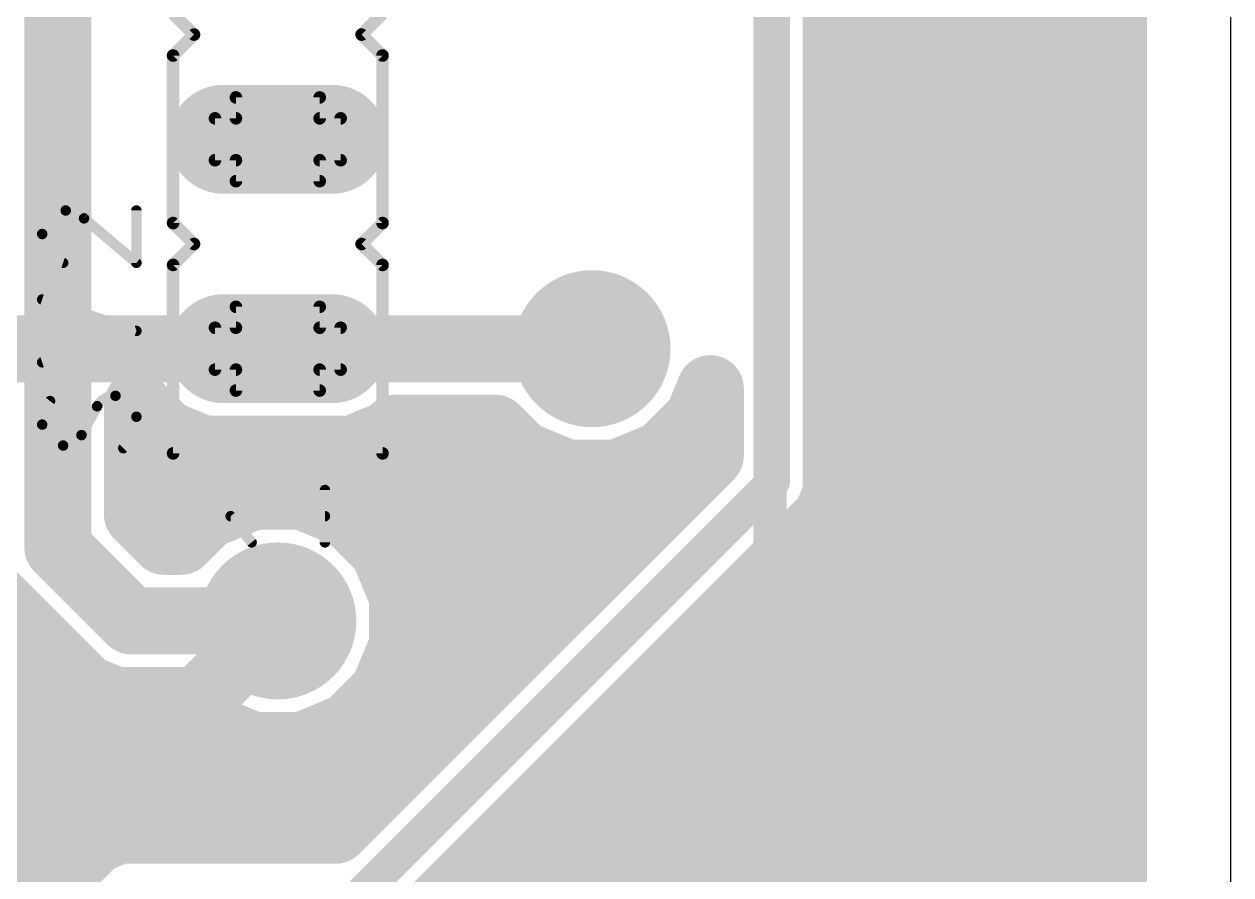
# Model space of a CAD drawing. Extents: x -0.1 to 1.18, y 0 to 3.76.
# Drawn here: x 0.574 to 1.15, y 2.134 to 2.54 of the extents above; entities that cross this region are included whole.
import ezdxf

# ---------------------------------------------------------------- set-up
doc = ezdxf.new("R2010")
doc.units = 0
for name, color, linetype in [('1', 12, 'CONTINUOUS'), ('16', 132, 'CONTINUOUS'), ('17', 110, 'CONTINUOUS'), ('18', 110, 'CONTINUOUS'), ('20', 31, 'CONTINUOUS'), ('21', 253, 'CONTINUOUS'), ('25', 253, 'CONTINUOUS'), ('51', 253, 'CONTINUOUS')]:
    doc.layers.add(name, color=color, linetype=linetype)

# ---------------------------------------------------------------- blocks, each defined once
blk = doc.blocks.new('RECT')
blk.add_solid([(-0.5, -0.5), (0.5, -0.5), (-0.5, 0.5), (0.5, 0.5)])
blk = doc.blocks.new('LONGP100')
at = {"const_width": 1}
blk.add_lwpolyline([(-0.5, 0), (0.5, 0)], dxfattribs=at)
at = {"const_width": 0.5}
for points in [[(-0.5, 0.25, 1), (-0.5, -0.25)], [(0.5, -0.25, 1), (0.5, 0.25)]]:
    blk.add_lwpolyline(points, format="xyb", dxfattribs=at)
blk = doc.blocks.new('ROUNDV')
at = {"const_width": 0.5}
blk.add_lwpolyline([(0, -0.25, 1), (0, 0.25, 1), (0, -0.25)], format="xyb", dxfattribs=at)

msp = doc.modelspace()

# ---------------------------------------------------------------- linework, layer by layer
at = {"layer": '1'}
for points, const_width in [([(1.06, 3.3925), (1.06, 1.8)], 0.016), ([(0.995, 1.84), (0.995, 3.31)], 0.016), ([(0.93, 3.235), (0.93, 1.885)], 0.016), ([(0.695, 2.385), (0.515, 2.385)], 0.032), ([(0.845, 2.385), (0.695, 2.385)], 0.032), ([(0.598465, 2.158465), (0.695, 2.255)], 0.032), ([(0.496378, 2.158465), (0.598465, 2.158465)], 0.032)]:
    msp.add_lwpolyline(points, dxfattribs=dict(at, const_width=const_width))
at = {"layer": '1', "const_width": 0.016}
for points in [[(0.695, 2.393, 1), (0.695, 2.377)], [(0.695, 2.377, 1), (0.695, 2.393)], [(0.845, 2.377, 1), (0.845, 2.393)], [(0.700657, 2.249343, 1), (0.689343, 2.260657)], [(0.592808, 2.164121, 1), (0.604121, 2.152808)], [(0.598465, 2.150465, 1), (0.598465, 2.166465)]]:
    msp.add_lwpolyline(points, format="xyb", dxfattribs=at)
at = {"layer": '16'}
for points, const_width in [([(1.094, 3.444), (1.094, 0.227064)], 0.032), ([(0.59, 2.925), (0.59, 2.29)], 0.032), ([(0.9615, 2.315532), (0.9615, 2.899467)], 0.032), ([(0.9315, 2.8935), (0.9315, 2.3215)], 0.016), ([(0.9615, 2.528), (1.094, 2.528)], 0.032), ([(0.9615, 2.496), (1.094, 2.496)], 0.032), ([(0.9615, 2.464), (1.094, 2.464)], 0.032), ([(0.9615, 2.432), (1.094, 2.432)], 0.032), ([(0.9615, 2.4), (1.094, 2.4)], 0.032), ([(0.695, 2.385), (0.845, 2.385)], 0.032), ([(0.895442, 2.351296), (0.9015, 2.365922)], 0.032), ([(0.9015, 2.365922), (0.9015, 2.333926)], 0.032), ([(0.9615, 2.368), (1.094, 2.368)], 0.032), ([(0.628, 2.30574), (0.628, 2.358553)], 0.032), ([(0.628, 2.358553), (0.628308, 2.35781)], 0.032), ([(0.628308, 2.35781), (0.64181, 2.344308)], 0.032), ([(0.74819, 2.344308), (0.750882, 2.347)], 0.032), ([(0.750882, 2.347), (0.798854, 2.347)], 0.032), ([(0.798854, 2.347), (0.811296, 2.334558)], 0.032), ([(0.878704, 2.334558), (0.895442, 2.351296)], 0.032), ([(0.64181, 2.344308), (0.659452, 2.337)], 0.032), ([(0.730548, 2.337), (0.74819, 2.344308)], 0.032), ([(0.628, 2.336), (0.809854, 2.336)], 0.032), ([(0.659452, 2.337), (0.730548, 2.337)], 0.032), ([(0.811296, 2.334558), (0.833165, 2.3255)], 0.032), ([(0.856835, 2.3255), (0.878704, 2.334558)], 0.032), ([(0.880146, 2.336), (0.9015, 2.336)], 0.032), ([(0.9615, 2.336), (1.094, 2.336)], 0.032), ([(0.9015, 2.333926), (0.722573, 2.155)], 0.032), ([(0.833165, 2.3255), (0.856835, 2.3255)], 0.032), ([(0.683165, 2.3145), (0.661296, 2.305442)], 0.032), ([(0.706835, 2.3145), (0.683165, 2.3145)], 0.032), ([(0.728704, 2.305442), (0.706835, 2.3145)], 0.032), ([(0.9315, 2.3215), (0.735, 2.125)], 0.016), ([(0.956933, 2.304506), (0.9615, 2.315532)], 0.032), ([(0.64074, 2.293), (0.628, 2.30574)], 0.032), ([(0.62974, 2.304), (0.659854, 2.304)], 0.032), ([(0.661296, 2.305442), (0.648854, 2.293)], 0.032), ([(0.745442, 2.288704), (0.728704, 2.305442)], 0.032), ([(0.730146, 2.304), (0.871574, 2.304)], 0.032), ([(0.760433, 2.108006), (0.956933, 2.304506)], 0.032), ([(0.956426, 2.304), (1.094, 2.304)], 0.032), ([(0.59, 2.29), (0.625, 2.255)], 0.032), ([(0.648854, 2.293), (0.64074, 2.293)], 0.032), ([(0.7545, 2.266835), (0.745442, 2.288704)], 0.032), ([(0.752361, 2.272), (0.839574, 2.272)], 0.032), ([(0.924426, 2.272), (1.094, 2.272)], 0.032), ([(0.557785, 2.268475), (0.592785, 2.233475)], 0.032), ([(0.7545, 2.243165), (0.7545, 2.266835)], 0.032), ([(0.625, 2.255), (0.695, 2.255)], 0.032), ([(0.745442, 2.221296), (0.7545, 2.243165)], 0.032), ([(0.275, 2.24), (0.58626, 2.24)], 0.032), ([(0.753189, 2.24), (0.807574, 2.24)], 0.032), ([(0.892426, 2.24), (1.094, 2.24)], 0.032), ([(0.592785, 2.233475), (0.603475, 2.222785)], 0.032), ([(0.603475, 2.222785), (0.617441, 2.217)], 0.032), ([(0.728704, 2.204558), (0.745442, 2.221296)], 0.032), ([(0.617441, 2.217), (0.648854, 2.217)], 0.032), ([(0.648854, 2.217), (0.661296, 2.204558)], 0.032), ([(0.275, 2.208), (0.657854, 2.208)], 0.032), ([(0.732146, 2.208), (0.775574, 2.208)], 0.032), ([(0.860426, 2.208), (1.094, 2.208)], 0.032), ([(0.661296, 2.204558), (0.683165, 2.1955)], 0.032), ([(0.706835, 2.1955), (0.728704, 2.204558)], 0.032), ([(0.683165, 2.1955), (0.706835, 2.1955)], 0.032), ([(0.275, 2.176), (0.743574, 2.176)], 0.032), ([(0.828426, 2.176), (1.094, 2.176)], 0.032), ([(0.608006, 2.150433), (0.459567, 2.001994)], 0.032), ([(0.619032, 2.155), (0.608006, 2.150433)], 0.032), ([(0.722573, 2.155), (0.619032, 2.155)], 0.032), ([(0.275, 2.144), (0.601574, 2.144)], 0.032), ([(0.796426, 2.144), (1.094, 2.144)], 0.032)]:
    msp.add_lwpolyline(points, dxfattribs=dict(at, const_width=const_width))
for points, const_width in [([(0.9615, 2.536, 1), (0.9615, 2.52)], 0.016), ([(1.094, 2.52, 1), (1.094, 2.536)], 0.016), ([(0.9615, 2.504, 1), (0.9615, 2.488)], 0.016), ([(1.094, 2.488, 1), (1.094, 2.504)], 0.016), ([(0.9615, 2.472, 1), (0.9615, 2.456)], 0.016), ([(1.094, 2.456, 1), (1.094, 2.472)], 0.016), ([(0.9615, 2.44, 1), (0.9615, 2.424)], 0.016), ([(1.094, 2.424, 1), (1.094, 2.44)], 0.016), ([(0.9615, 2.408, 1), (0.9615, 2.392)], 0.016), ([(1.094, 2.392, 1), (1.094, 2.408)], 0.016), ([(0.695, 2.393, 1), (0.695, 2.377)], 0.016), ([(0.845, 2.377, 1), (0.845, 2.393)], 0.016), ([(0.9095, 2.365922, 1), (0.8935, 2.365922)], 0.016), ([(0.908891, 2.362861, 1), (0.894109, 2.368984)], 0.016), ([(0.9615, 2.376, 1), (0.9615, 2.36)], 0.016), ([(1.094, 2.36, 1), (1.094, 2.376)], 0.016), ([(0.635391, 2.361614, 1), (0.620608, 2.355493)], 0.016), ([(0.636, 2.358553, 1), (0.62, 2.358553)], 0.016), ([(0.633964, 2.363467, 1), (0.622651, 2.352153)], 0.016), ([(0.620916, 2.35475, 1), (0.635699, 2.360871)], 0.016), ([(0.750882, 2.355, 1), (0.750882, 2.339)], 0.016), ([(0.756539, 2.341343, 1), (0.745225, 2.352657)], 0.016), ([(0.804511, 2.352657, 1), (0.793197, 2.341343)], 0.016), ([(0.798854, 2.339, 1), (0.798854, 2.355)], 0.016), ([(0.888051, 2.354357, 1), (0.902833, 2.348234)], 0.016), ([(0.901098, 2.345639, 1), (0.889785, 2.356953)], 0.016), ([(0.644872, 2.351699, 1), (0.638749, 2.336917)], 0.016), ([(0.636153, 2.338651, 1), (0.647467, 2.349964)], 0.016), ([(0.742533, 2.349964, 1), (0.753847, 2.338651)], 0.016), ([(0.751251, 2.336917, 1), (0.745128, 2.351699)], 0.016), ([(0.628, 2.344, 1), (0.628, 2.328)], 0.016), ([(0.659452, 2.345, 1), (0.659452, 2.329)], 0.016), ([(0.656391, 2.329609, 1), (0.662514, 2.344391)], 0.016), ([(0.727486, 2.344391, 1), (0.733609, 2.329609)], 0.016), ([(0.730548, 2.329, 1), (0.730548, 2.345)], 0.016), ([(0.814357, 2.341949, 1), (0.808234, 2.327167)], 0.016), ([(0.809854, 2.328, 1), (0.809854, 2.344)], 0.016), ([(0.880146, 2.344, 1), (0.880146, 2.328)], 0.016), ([(0.881765, 2.327167, 1), (0.875643, 2.341949)], 0.016), ([(0.9015, 2.328, 1), (0.9015, 2.344)], 0.016), ([(0.9615, 2.344, 1), (0.9615, 2.328)], 0.016), ([(1.094, 2.328, 1), (1.094, 2.344)], 0.016), ([(0.805639, 2.328901, 1), (0.816953, 2.340215)], 0.016), ([(0.873047, 2.340215, 1), (0.884361, 2.328901)], 0.016), ([(0.907157, 2.32827, 1), (0.895843, 2.339583)], 0.016), ([(0.833165, 2.3335, 1), (0.833165, 2.3175)], 0.016), ([(0.830103, 2.318109, 1), (0.836226, 2.332891)], 0.016), ([(0.853774, 2.332891, 1), (0.859897, 2.318109)], 0.016), ([(0.856835, 2.3175, 1), (0.856835, 2.3335)], 0.016), ([(0.8935, 2.333926, 1), (0.9095, 2.333926)], 0.016), ([(0.683165, 2.3225, 1), (0.683165, 2.3065)], 0.016), ([(0.686226, 2.307109, 1), (0.680103, 2.321891)], 0.016), ([(0.709897, 2.321891, 1), (0.703774, 2.307109)], 0.016), ([(0.706835, 2.3065, 1), (0.706835, 2.3225)], 0.016), ([(0.934328, 2.318672, 1), (0.928672, 2.324328)], 0.008), ([(0.968891, 2.312471, 1), (0.954109, 2.318594)], 0.016), ([(0.633657, 2.311397, 1), (0.622343, 2.300083)], 0.016), ([(0.9275, 2.3215, 1), (0.9355, 2.3215)], 0.008), ([(0.9535, 2.315532, 1), (0.9695, 2.315532)], 0.016), ([(0.62974, 2.312, 1), (0.62974, 2.296)], 0.016), ([(0.658234, 2.312833, 1), (0.664357, 2.298051)], 0.016), ([(0.666953, 2.299785, 1), (0.655639, 2.311098)], 0.016), ([(0.659854, 2.296, 1), (0.659854, 2.312)], 0.016), ([(0.734361, 2.311098, 1), (0.723047, 2.299785)], 0.016), ([(0.730146, 2.312, 1), (0.730146, 2.296)], 0.016), ([(0.725643, 2.298051, 1), (0.731765, 2.312833)], 0.016), ([(0.871574, 2.296, 1), (0.871574, 2.312)], 0.016), ([(0.956426, 2.312, 1), (0.956426, 2.296)], 0.016), ([(0.96259, 2.298849, 1), (0.951276, 2.310163)], 0.016), ([(1.094, 2.296, 1), (1.094, 2.312)], 0.016), ([(0.62, 2.30574, 1), (0.636, 2.30574)], 0.016), ([(0.949542, 2.307568, 1), (0.964324, 2.301445)], 0.016), ([(0.595657, 2.295657, 1), (0.584343, 2.284343)], 0.016), ([(0.64074, 2.301, 1), (0.64074, 2.285)], 0.016), ([(0.635083, 2.287343, 1), (0.646397, 2.298657)], 0.016), ([(0.643197, 2.298657, 1), (0.654511, 2.287343)], 0.016), ([(0.648854, 2.285, 1), (0.648854, 2.301)], 0.016), ([(0.752833, 2.291765, 1), (0.738051, 2.285643)], 0.016), ([(0.739785, 2.283047, 1), (0.751098, 2.294361)], 0.016), ([(0.582, 2.29, 1), (0.598, 2.29)], 0.016), ([(0.752361, 2.28, 1), (0.752361, 2.264)], 0.016), ([(0.839574, 2.264, 1), (0.839574, 2.28)], 0.016), ([(0.924426, 2.28, 1), (0.924426, 2.264)], 0.016), ([(1.094, 2.264, 1), (1.094, 2.28)], 0.016), ([(0.7625, 2.266835, 1), (0.7465, 2.266835)], 0.016), ([(0.747109, 2.263774, 1), (0.761891, 2.269897)], 0.016), ([(0.625, 2.263, 1), (0.625, 2.247)], 0.016), ([(0.695, 2.247, 1), (0.695, 2.263)], 0.016), ([(0.619343, 2.249343, 1), (0.630657, 2.260657)], 0.016), ([(0.761891, 2.240103, 1), (0.747109, 2.246226)], 0.016), ([(0.58626, 2.232, 1), (0.58626, 2.248)], 0.016), ([(0.753189, 2.248, 1), (0.753189, 2.232)], 0.016), ([(0.807574, 2.232, 1), (0.807574, 2.248)], 0.016), ([(0.892426, 2.248, 1), (0.892426, 2.232)], 0.016), ([(1.094, 2.232, 1), (1.094, 2.248)], 0.016), ([(0.598442, 2.239132, 1), (0.587128, 2.227818)], 0.016), ([(0.587128, 2.227818, 1), (0.598442, 2.239132)], 0.016), ([(0.7465, 2.243165, 1), (0.7625, 2.243165)], 0.016), ([(0.606536, 2.230176, 1), (0.600413, 2.215394)], 0.016), ([(0.597818, 2.217128, 1), (0.609132, 2.228442)], 0.016), ([(0.751098, 2.215639, 1), (0.739785, 2.226953)], 0.016), ([(0.617441, 2.225, 1), (0.617441, 2.209)], 0.016), ([(0.61438, 2.209609, 1), (0.620503, 2.224391)], 0.016), ([(0.654511, 2.222657, 1), (0.643197, 2.211343)], 0.016), ([(0.648854, 2.209, 1), (0.648854, 2.225)], 0.016), ([(0.738051, 2.224357, 1), (0.752833, 2.218234)], 0.016), ([(0.657854, 2.2, 1), (0.657854, 2.216)], 0.016), ([(0.732146, 2.216, 1), (0.732146, 2.2)], 0.016), ([(0.775574, 2.2, 1), (0.775574, 2.216)], 0.016), ([(0.860426, 2.216, 1), (0.860426, 2.2)], 0.016), ([(1.094, 2.2, 1), (1.094, 2.216)], 0.016), ([(0.664357, 2.211949, 1), (0.658234, 2.197167)], 0.016), ([(0.655639, 2.198901, 1), (0.666953, 2.210215)], 0.016), ([(0.723047, 2.210215, 1), (0.734361, 2.198901)], 0.016), ([(0.731765, 2.197167, 1), (0.725643, 2.211949)], 0.016), ([(0.683165, 2.2035, 1), (0.683165, 2.1875)], 0.016), ([(0.680103, 2.188109, 1), (0.686226, 2.202891)], 0.016), ([(0.703774, 2.202891, 1), (0.709897, 2.188109)], 0.016), ([(0.706835, 2.1875, 1), (0.706835, 2.2035)], 0.016), ([(0.743574, 2.168, 1), (0.743574, 2.184)], 0.016), ([(0.828426, 2.184, 1), (0.828426, 2.168)], 0.016), ([(1.094, 2.168, 1), (1.094, 2.184)], 0.016), ([(0.613663, 2.144776, 1), (0.602349, 2.15609)], 0.016), ([(0.619032, 2.163, 1), (0.619032, 2.147)], 0.016), ([(0.622094, 2.147609, 1), (0.615971, 2.162391)], 0.016), ([(0.716917, 2.160657, 1), (0.72823, 2.149343)], 0.016), ([(0.722573, 2.147, 1), (0.722573, 2.163)], 0.016), ([(0.604945, 2.157824, 1), (0.611068, 2.143042)], 0.016), ([(0.601574, 2.136, 1), (0.601574, 2.152)], 0.016), ([(0.796426, 2.152, 1), (0.796426, 2.136)], 0.016), ([(1.094, 2.136, 1), (1.094, 2.152)], 0.016)]:
    msp.add_lwpolyline(points, format="xyb", dxfattribs=dict(at, const_width=const_width))
at = {"layer": '20'}
msp.add_line((1.15, 0), (1.15, 3.5), dxfattribs=at)
at = {"layer": '21'}
for points, const_width in [([(0.645, 2.545), (0.655, 2.535)], 0.006), ([(0.735, 2.535), (0.745, 2.545)], 0.006), ([(0.655, 2.535), (0.645, 2.525)], 0.006), ([(0.745, 2.525), (0.735, 2.535)], 0.006), ([(0.645, 2.525), (0.645, 2.445)], 0.006), ([(0.745, 2.445), (0.745, 2.525)], 0.006), ([(0.645, 2.445), (0.655, 2.435)], 0.006), ([(0.735, 2.435), (0.745, 2.445)], 0.006), ([(0.655, 2.435), (0.645, 2.425)], 0.006), ([(0.745, 2.425), (0.735, 2.435)], 0.006), ([(0.645, 2.425), (0.645, 2.335)], 0.006), ([(0.745, 2.335), (0.745, 2.425)], 0.006), ([(0.645, 2.335), (0.745, 2.335)], 0.006), ([(0.7175, 2.2925), (0.7175, 2.3175)], 0.005), ([(0.6825, 2.2925), (0.6725, 2.305)], 0.005), ([(0.6725, 2.305), (0.7175, 2.305)], 0.005)]:
    msp.add_lwpolyline(points, dxfattribs=dict(at, const_width=const_width))
for points, const_width in [([(0.656061, 2.533939, 1), (0.653939, 2.536061)], 0.003), ([(0.653939, 2.533939, 1), (0.656061, 2.536061)], 0.003), ([(0.736061, 2.536061, 1), (0.733939, 2.533939)], 0.003), ([(0.733939, 2.536061, 1), (0.736061, 2.533939)], 0.003), ([(0.6465, 2.525, 1), (0.6435, 2.525)], 0.003), ([(0.643939, 2.526061, 1), (0.646061, 2.523939)], 0.003), ([(0.7465, 2.525, 1), (0.7435, 2.525)], 0.003), ([(0.743939, 2.523939, 1), (0.746061, 2.526061)], 0.003), ([(0.646061, 2.446061, 1), (0.643939, 2.443939)], 0.003), ([(0.6435, 2.445, 1), (0.6465, 2.445)], 0.003), ([(0.7435, 2.445, 1), (0.7465, 2.445)], 0.003), ([(0.746061, 2.443939, 1), (0.743939, 2.446061)], 0.003), ([(0.656061, 2.433939, 1), (0.653939, 2.436061)], 0.003), ([(0.653939, 2.433939, 1), (0.656061, 2.436061)], 0.003), ([(0.736061, 2.436061, 1), (0.733939, 2.433939)], 0.003), ([(0.733939, 2.436061, 1), (0.736061, 2.433939)], 0.003), ([(0.6465, 2.425, 1), (0.6435, 2.425)], 0.003), ([(0.643939, 2.426061, 1), (0.646061, 2.423939)], 0.003), ([(0.7465, 2.425, 1), (0.7435, 2.425)], 0.003), ([(0.743939, 2.423939, 1), (0.746061, 2.426061)], 0.003), ([(0.645, 2.3365, 1), (0.645, 2.3335)], 0.003), ([(0.6435, 2.335, 1), (0.6465, 2.335)], 0.003), ([(0.7435, 2.335, 1), (0.7465, 2.335)], 0.003), ([(0.745, 2.3335, 1), (0.745, 2.3365)], 0.003), ([(0.71875, 2.3175, 1), (0.71625, 2.3175)], 0.0025), ([(0.673476, 2.305781, 1), (0.671524, 2.304219)], 0.0025), ([(0.6725, 2.30625, 1), (0.6725, 2.30375)], 0.0025), ([(0.7175, 2.30375, 1), (0.7175, 2.30625)], 0.0025), ([(0.681524, 2.291719, 1), (0.683476, 2.293281)], 0.0025), ([(0.71625, 2.2925, 1), (0.71875, 2.2925)], 0.0025)]:
    msp.add_lwpolyline(points, format="xyb", dxfattribs=dict(at, const_width=const_width))
at = {"layer": '25'}
for points, const_width in [([(0.59375, 2.451, 0.414214), (0.5825, 2.43975)], 0.005), ([(0.6025, 2.44725, 0.205258), (0.59375, 2.451)], 0.005), ([(0.59375, 2.45225, 1), (0.59375, 2.44975)], 0.0025), ([(0.59375, 2.44975, 1), (0.59375, 2.45225)], 0.0025), ([(0.60331, 2.448202, 1), (0.60169, 2.446298)], 0.0025), ([(0.601595, 2.446388, 1), (0.603405, 2.448112)], 0.0025), ([(0.62875, 2.451, 1), (0.62625, 2.451)], 0.0025), ([(0.5825, 2.43975, 0.325184), (0.5925, 2.426)], 0.005), ([(0.58375, 2.43975, 1), (0.58125, 2.43975)], 0.0025), ([(0.58125, 2.43975, 1), (0.58375, 2.43975)], 0.0025), ([(0.592115, 2.424811, 1), (0.592885, 2.427189)], 0.0025), ([(0.62625, 2.426, 1), (0.62875, 2.426)], 0.0025), ([(0.62669, 2.425048, 1), (0.62831, 2.426952)], 0.0025), ([(0.582895, 2.409686, 1), (0.582105, 2.407314)], 0.0025), ([(0.627895, 2.392314, 1), (0.627105, 2.394686)], 0.0025), ([(0.627105, 2.392314, 1), (0.627895, 2.394686)], 0.0025), ([(0.582105, 2.379686, 1), (0.582895, 2.377314)], 0.0025), ([(0.58625, 2.36, 0.162278), (0.5825, 2.34875)], 0.005), ([(0.58725, 2.35925, 1), (0.58525, 2.36075)], 0.0025), ([(0.6175, 2.3625, 0.265564), (0.60875, 2.3575)], 0.005), ([(0.6275, 2.3525, 0.414214), (0.6175, 2.3625)], 0.005), ([(0.6175, 2.36375, 1), (0.6175, 2.36125)], 0.0025), ([(0.6175, 2.36125, 1), (0.6175, 2.36375)], 0.0025), ([(0.607673, 2.358135, 1), (0.609827, 2.356865)], 0.0025), ([(0.609847, 2.356901, 1), (0.607653, 2.358099)], 0.0025), ([(0.5825, 2.34875, 0.414214), (0.5925, 2.33875)], 0.005), ([(0.58375, 2.34875, 1), (0.58125, 2.34875)], 0.0025), ([(0.62125, 2.3375, 0.2), (0.6275, 2.3525)], 0.005), ([(0.62875, 2.3525, 1), (0.62625, 2.3525)], 0.0025), ([(0.62625, 2.3525, 1), (0.62875, 2.3525)], 0.0025), ([(0.58125, 2.34875, 1), (0.58375, 2.34875)], 0.0025), ([(0.5925, 2.33875, 0.265564), (0.60125, 2.34375)], 0.005), ([(0.600153, 2.344349, 1), (0.602347, 2.343151)], 0.0025), ([(0.602327, 2.343115, 1), (0.600173, 2.344385)], 0.0025), ([(0.5925, 2.34, 1), (0.5925, 2.3375)], 0.0025), ([(0.5925, 2.3375, 1), (0.5925, 2.34)], 0.0025), ([(0.62037, 2.338388, 1), (0.62213, 2.336612)], 0.0025)]:
    msp.add_lwpolyline(points, format="xyb", dxfattribs=dict(at, const_width=const_width))
at = {"layer": '25', "const_width": 0.005}
for points in [[(0.6025, 2.44725), (0.6275, 2.426)], [(0.6275, 2.426), (0.6275, 2.451)], [(0.6275, 2.3935), (0.5825, 2.4085)], [(0.5825, 2.3785), (0.6275, 2.3935)], [(0.60875, 2.3575), (0.60125, 2.34375)]]:
    msp.add_lwpolyline(points, dxfattribs=at)
at = {"layer": '51', "const_width": 0.006}
for points in [[(0.715, 2.505), (0.675, 2.505)], [(0.675, 2.505), (0.675, 2.495)], [(0.715, 2.495), (0.715, 2.505)], [(0.675, 2.495), (0.665, 2.495)], [(0.665, 2.495), (0.665, 2.475)], [(0.725, 2.495), (0.715, 2.495)], [(0.725, 2.475), (0.725, 2.495)], [(0.665, 2.475), (0.675, 2.475)], [(0.675, 2.475), (0.675, 2.465)], [(0.715, 2.465), (0.715, 2.475)], [(0.715, 2.475), (0.725, 2.475)], [(0.675, 2.465), (0.715, 2.465)], [(0.715, 2.405), (0.675, 2.405)], [(0.675, 2.405), (0.675, 2.395)], [(0.715, 2.395), (0.715, 2.405)], [(0.675, 2.395), (0.665, 2.395)], [(0.665, 2.395), (0.665, 2.375)], [(0.725, 2.395), (0.715, 2.395)], [(0.725, 2.375), (0.725, 2.395)], [(0.665, 2.375), (0.675, 2.375)], [(0.675, 2.375), (0.675, 2.365)], [(0.715, 2.365), (0.715, 2.375)], [(0.715, 2.375), (0.725, 2.375)], [(0.675, 2.365), (0.715, 2.365)]]:
    msp.add_lwpolyline(points, dxfattribs=at)
at = {"layer": '51', "const_width": 0.003}
for points in [[(0.675, 2.5065, 1), (0.675, 2.5035)], [(0.6765, 2.505, 1), (0.6735, 2.505)], [(0.7165, 2.505, 1), (0.7135, 2.505)], [(0.715, 2.5035, 1), (0.715, 2.5065)], [(0.665, 2.4965, 1), (0.665, 2.4935)], [(0.6665, 2.495, 1), (0.6635, 2.495)], [(0.6735, 2.495, 1), (0.6765, 2.495)], [(0.675, 2.4935, 1), (0.675, 2.4965)], [(0.715, 2.4965, 1), (0.715, 2.4935)], [(0.7135, 2.495, 1), (0.7165, 2.495)], [(0.7265, 2.495, 1), (0.7235, 2.495)], [(0.725, 2.4935, 1), (0.725, 2.4965)], [(0.665, 2.4765, 1), (0.665, 2.4735)], [(0.6765, 2.475, 1), (0.6735, 2.475)], [(0.675, 2.4735, 1), (0.675, 2.4765)], [(0.7165, 2.475, 1), (0.7135, 2.475)], [(0.715, 2.4765, 1), (0.715, 2.4735)], [(0.725, 2.4735, 1), (0.725, 2.4765)], [(0.6635, 2.475, 1), (0.6665, 2.475)], [(0.7235, 2.475, 1), (0.7265, 2.475)], [(0.675, 2.4665, 1), (0.675, 2.4635)], [(0.6735, 2.465, 1), (0.6765, 2.465)], [(0.7135, 2.465, 1), (0.7165, 2.465)], [(0.715, 2.4635, 1), (0.715, 2.4665)], [(0.675, 2.4065, 1), (0.675, 2.4035)], [(0.6765, 2.405, 1), (0.6735, 2.405)], [(0.7165, 2.405, 1), (0.7135, 2.405)], [(0.715, 2.4035, 1), (0.715, 2.4065)], [(0.665, 2.3965, 1), (0.665, 2.3935)], [(0.6665, 2.395, 1), (0.6635, 2.395)], [(0.675, 2.3935, 1), (0.675, 2.3965)], [(0.715, 2.3965, 1), (0.715, 2.3935)], [(0.7265, 2.395, 1), (0.7235, 2.395)], [(0.725, 2.3935, 1), (0.725, 2.3965)], [(0.6735, 2.395, 1), (0.6765, 2.395)], [(0.7135, 2.395, 1), (0.7165, 2.395)], [(0.665, 2.3765, 1), (0.665, 2.3735)], [(0.6635, 2.375, 1), (0.6665, 2.375)], [(0.6765, 2.375, 1), (0.6735, 2.375)], [(0.675, 2.3735, 1), (0.675, 2.3765)], [(0.7165, 2.375, 1), (0.7135, 2.375)], [(0.715, 2.3765, 1), (0.715, 2.3735)], [(0.7235, 2.375, 1), (0.7265, 2.375)], [(0.725, 2.3735, 1), (0.725, 2.3765)], [(0.675, 2.3665, 1), (0.675, 2.3635)], [(0.715, 2.3635, 1), (0.715, 2.3665)], [(0.6735, 2.365, 1), (0.6765, 2.365)], [(0.7135, 2.365, 1), (0.7165, 2.365)]]:
    msp.add_lwpolyline(points, format="xyb", dxfattribs=at)

# ---------------------------------------------------------------- block references
at = {"layer": '17', "xscale": 0.052, "yscale": 0.052, "rotation": 180}
for p in [(0.695, 2.485), (0.695, 2.485), (0.695, 2.385), (0.695, 2.385)]:
    msp.add_blockref('LONGP100', p, dxfattribs=at)
at = {"layer": '18', "xscale": 0.075, "yscale": 0.075}
for p in [(0.845, 2.385), (0.845, 2.385), (0.695, 2.255), (0.695, 2.255)]:
    msp.add_blockref('ROUNDV', p, dxfattribs=at)
at = {"layer": '51', "xscale": 0.01, "yscale": 0.02, "rotation": 90}
for p in [(0.675, 2.485), (0.715, 2.485), (0.675, 2.385), (0.715, 2.385)]:
    msp.add_blockref('RECT', p, dxfattribs=at)

doc.saveas('drawing.dxf')
